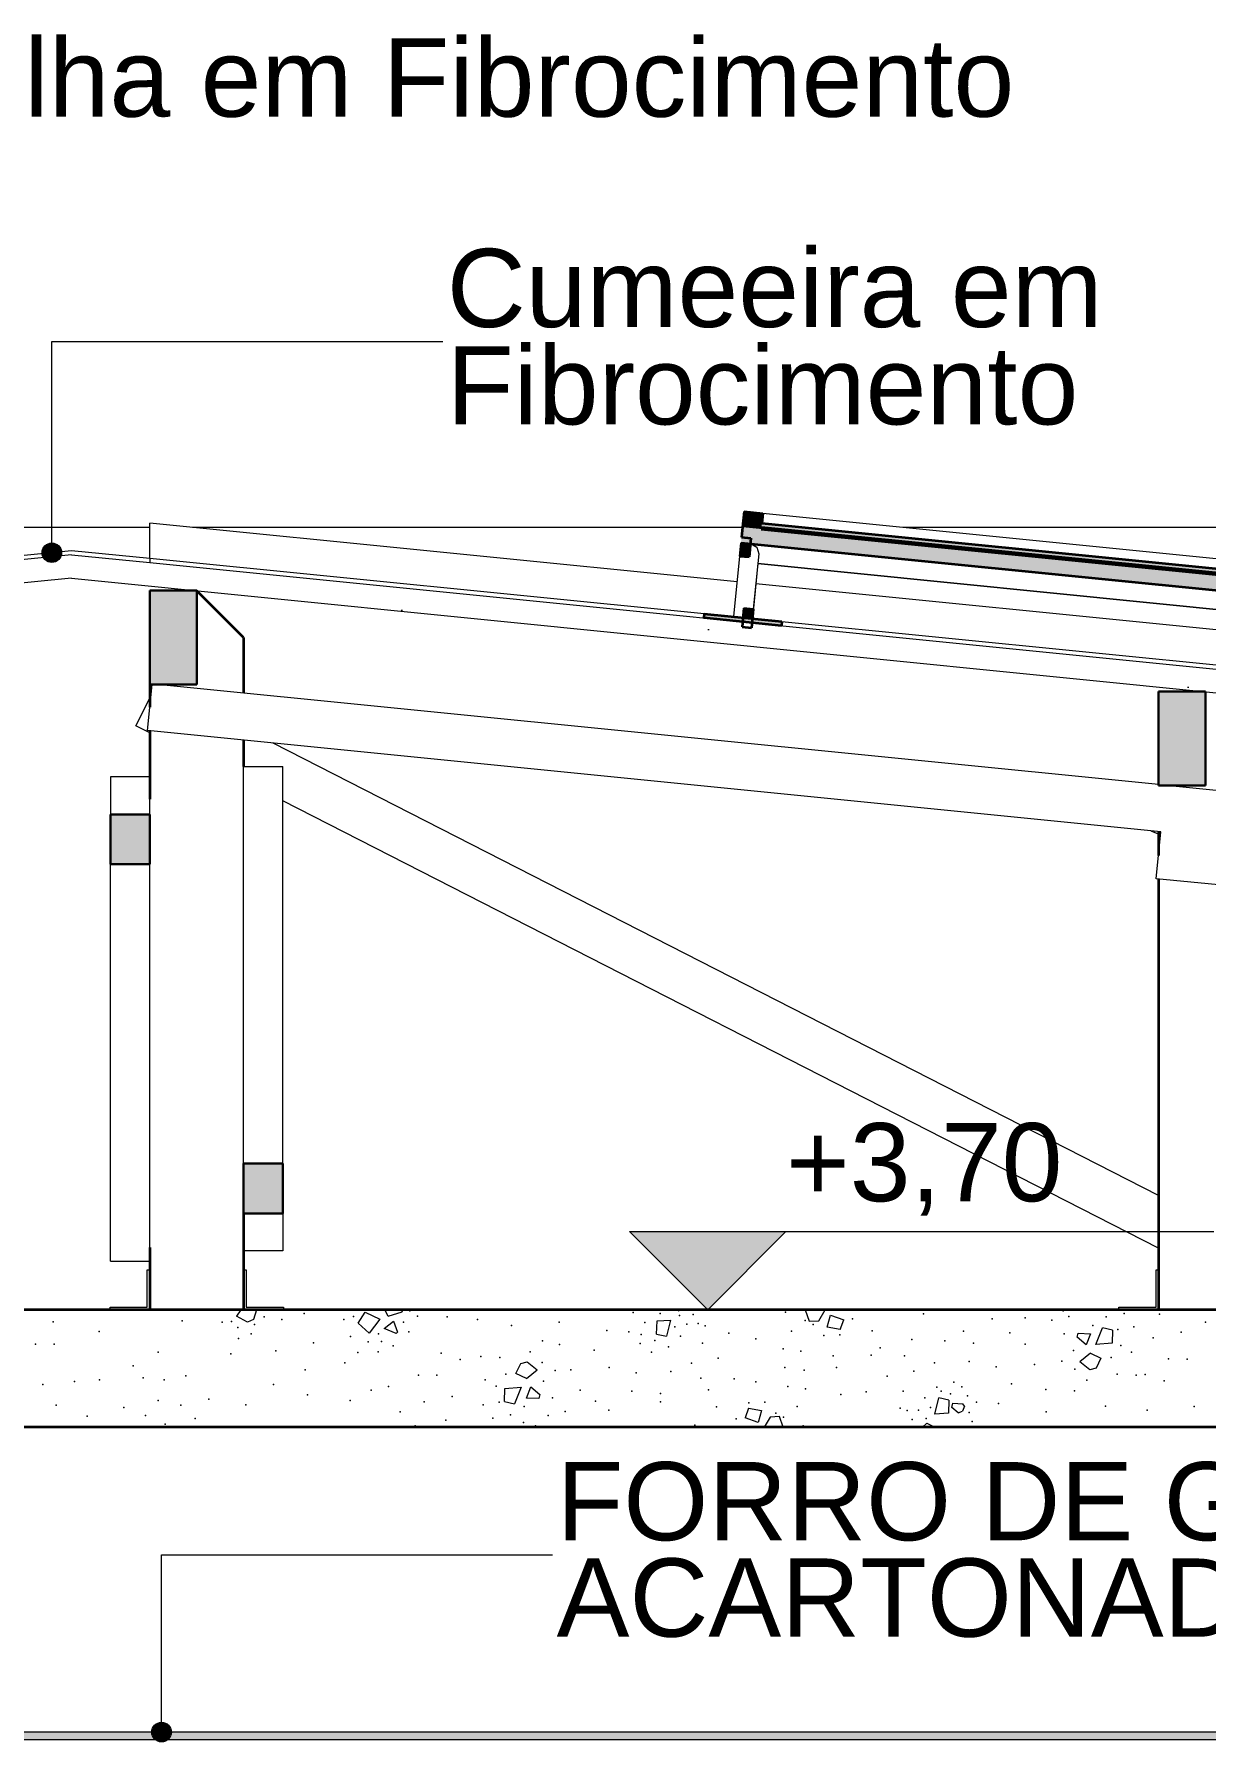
# Model space of a CAD drawing. Header units: metres. Extents: x -77 to 97, y 0 to 6.
# Drawn here: x 25.545 to 27.043, y 2.93 to 5.122 of the extents above; entities that cross this region are included whole.
import ezdxf

# ---------------------------------------------------------------- set-up
doc = ezdxf.new("R2010")
doc.units = ezdxf.units.M
doc.header["$MEASUREMENT"] = 0
doc.linetypes.add('broken', pattern=[2.46944, 1.41111, -1.05833])
for name, color, linetype in [('COTAS CORTE', 7, 'Continuous'), ('FORRO.EXEC', 7, 'Continuous'), ('LAJES.EST', 7, 'Continuous'), ('NOTAS-LAYOUT.EXEC', 7, 'Continuous'), ('S-BEAM-____-OTLN.IFC Model', 7, 'Continuous')]:
    doc.layers.add(name, color=color, linetype=linetype)
for name, color, linetype, lineweight, true_color in [('COTAS CORTE_Caneta_No__25', 7, 'Continuous', 13, 0x982312), ('ESTRUTURA-COB.EST_Caneta_No__16', 7, 'Continuous', 0, 0xc9c9c9), ('ESTRUTURA-COB.EST_Caneta_No__254', 7, 'Continuous', 0, 0xd1c9ad), ('ESTRUTURA-COB.EST_Caneta_No__97', 7, 'Continuous', 5, 0x6b6b6b), ('PAREDE CONSTRUIR_Caneta_No__16', 7, 'Continuous', 0, 0xc9c9c9), ('S-BEAM-____-OTLN.IFC Model_Caneta_No__13', 7, 'Continuous', 0, 0xaaaaaa)]:
    doc.layers.add(name, color=color, linetype=linetype, lineweight=lineweight, true_color=true_color)
for name, color, linetype, lineweight in [('ESTRUTURA-COB.EST_Caneta_No__241', 7, 'Continuous', 13), ('ESTRUTURA-COB.EST_Caneta_No__98', 7, 'Continuous', 0), ('FORRO.EXEC_Caneta_No__241', 7, 'Continuous', 13), ('LAJES.EST_Caneta_No__1', 7, 'Continuous', 35), ('LAJES.EST_Caneta_No__241', 7, 'Continuous', 13), ('LAJES.EST_Caneta_No__96', 252, 'Continuous', 0), ('NOTAS-LAYOUT.EXEC_Caneta_No__241', 7, 'Continuous', 13), ('NOTAS-LAYOUT.EXEC_Caneta_No__5', 7, 'Continuous', 15), ('S-BEAM-____-OTLN.IFC Model_Caneta_No__1', 7, 'Continuous', 35), ('S-BEAM-____-OTLN.IFC Model_Caneta_No__2', 7, 'Continuous', 30)]:
    doc.layers.add(name, color=color, linetype=linetype, lineweight=lineweight)
doc.styles.add('ESTILO_GERADO_1', font='arial.ttf')
doc.dimstyles.new('ESTILO_GERADO__10', dxfattribs={"dimtxt": 0.1, "dimasz": 0.0475, "dimexe": 0.18, "dimexo": 0.624631, "dimgap": 0, "dimtad": 1, "dimzin": 0, "dimdsep": 46, "dimtxsty": 'ESTILO_GERADO_1', "dimblk": 'ARROWHEAD_11', "dimblk1": 'ARROWHEAD_11', "dimblk2": 'ARROWHEAD_11', "dimcen": 0.09, "dimclrd": 256, "dimclre": 256, "dimclrt": 256, "dimadec": 0, "dimazin": 0, "dimtfac": 1, "dimtdec": 4, "dimtmove": 0, "dimatfit": 3, "dimfxl": 0, "dimtolj": 1, "dimtzin": 0, "dimarcsym": 0})
pattern_1 = [(50, (77.5431, -0.208), (-0.546554, 0.0478173), [0.05715, -0.62865]), (355, (77.5431, -0.208), (-0.10573, 0.5731705), [0.04572, -0.502922]), (100.4514, (77.58866, -0.212), (0.4408237, 0.5253533), [0.04857, -0.534271]), (46.1842, (77.5431, -0.0556), (-0.813237, 0.126127), [0.085725, -0.942975]), (96.6356, (77.6109, -0.0661), (0.712212, 0.742278), [0.072855, -0.801407]), (351.1842, (77.5431, -0.0556), (0.712212, 0.742278), [0.06858, -0.754379]), (21, (77.6193, -0.0937), (-0.454843, 0.3067956), [0.05715, -0.62865]), (326, (77.6193, -0.0937), (0.185406, 0.552564), [0.04572, -0.50292]), (71.4514, (77.6572, -0.11926), (0.6402493, 0.2457683), [0.04857, -0.53427]), (37.5, (77.54311, -0.208), (0.0092658, 0.2536651), [0, -0.496824, 0, -0.51054, 0, -0.504825]), (7.5, (77.5431, -0.208), (0.200459, 0.3005417), [0, -0.291084, 0, -0.485394, 0, -0.192405]), (327.5, (77.37319, -0.208), (-0.4067718, 0.0171862), [0, -0.1905, 0, -0.59436, 0, -0.78867]), (317.5, (77.297, -0.208), (0.4443875, 0.0762795), [0, -0.24765, 0, -0.394716, 0, -0.56007])]

# ---------------------------------------------------------------- blocks, each defined once
blk = doc.blocks.new('*X90', base_point=(77.5431, -0.208))
at = {"layer": 'LAJES.EST_Caneta_No__241', "color": 7, "linetype": 'Continuous', "lineweight": 13}
for p, q in [((25.8091, 3.492), (25.8037, 3.4839)), ((25.8293, 3.492), (25.8255, 3.4794)), ((25.9591, 3.4748), (25.968, 3.4889)), ((25.968, 3.4889), (25.987, 3.4801)), ((25.9974, 3.4837), (25.9932, 3.492)), ((25.9974, 3.4837), (26.0156, 3.4893)), ((26.0145, 3.492), (26.0156, 3.4893)), ((26.3687, 3.4905), (26.3655, 3.492)), ((26.3687, 3.4905), (26.3705, 3.492)), ((26.5306, 3.492), (26.5359, 3.4772)), ((26.5479, 3.4779), (26.556, 3.492)), ((25.8178, 3.4761), (25.8037, 3.4839)), ((25.8255, 3.4794), (25.8178, 3.4761)), ((25.9591, 3.4748), (25.9732, 3.462)), ((25.987, 3.4801), (25.9732, 3.462)), ((25.9924, 3.4681), (26.0043, 3.4775)), ((26.0077, 3.4615), (25.9924, 3.4681)), ((26.0043, 3.4775), (26.0096, 3.4634)), ((26.3405, 3.4609), (26.3412, 3.4776)), ((26.3412, 3.4776), (26.3586, 3.4787)), ((26.3586, 3.4787), (26.3535, 3.4581)), ((26.5359, 3.4772), (26.5479, 3.4779)), ((26.5589, 3.4695), (26.563, 3.4848)), ((26.5753, 3.4666), (26.5589, 3.4695)), ((26.563, 3.4848), (26.5799, 3.4791)), ((26.5753, 3.4666), (26.5799, 3.4791)), ((26.902, 3.4474), (26.9106, 3.4687)), ((26.9236, 3.4659), (26.9106, 3.4687)), ((26.9236, 3.4659), (26.9229, 3.4493)), ((26.0096, 3.4634), (26.0077, 3.4615)), ((26.3405, 3.4609), (26.3535, 3.4581)), ((26.8782, 3.4567), (26.8796, 3.462)), ((26.8898, 3.4472), (26.8782, 3.4567)), ((26.8796, 3.462), (26.8955, 3.4612)), ((26.8955, 3.4612), (26.8898, 3.4472)), ((26.9229, 3.4493), (26.902, 3.4474)), ((26.1609, 3.4104), (26.167, 3.4232)), ((26.167, 3.4232), (26.1752, 3.4252)), ((26.1752, 3.4252), (26.1879, 3.4152)), ((26.8954, 3.4363), (26.8818, 3.4252)), ((26.8944, 3.4152), (26.8818, 3.4252)), ((26.8954, 3.4363), (26.9087, 3.43)), ((26.9087, 3.43), (26.9026, 3.4172)), ((26.1743, 3.404), (26.1609, 3.4104)), ((26.1743, 3.404), (26.1879, 3.4152)), ((26.9026, 3.4172), (26.8944, 3.4152)), ((26.1461, 3.3745), (26.1467, 3.3911)), ((26.1467, 3.3911), (26.1676, 3.393)), ((26.1676, 3.393), (26.1591, 3.3716)), ((26.1742, 3.3791), (26.1798, 3.3932)), ((26.1901, 3.3784), (26.1742, 3.3791)), ((26.1798, 3.3932), (26.1914, 3.3836)), ((26.1914, 3.3836), (26.1901, 3.3784)), ((26.6963, 3.3586), (26.7014, 3.3792)), ((26.7144, 3.3763), (26.7014, 3.3792)), ((26.1461, 3.3745), (26.1591, 3.3716)), ((26.4583, 3.3661), (26.4538, 3.3536)), ((26.4583, 3.3661), (26.4747, 3.3632)), ((26.4747, 3.3632), (26.4706, 3.3479)), ((26.4978, 3.3555), (26.4858, 3.3548)), ((26.5026, 3.342), (26.4978, 3.3555)), ((26.7137, 3.3597), (26.6963, 3.3586)), ((26.7144, 3.3763), (26.7137, 3.3597)), ((26.7181, 3.367), (26.7195, 3.3723)), ((26.7262, 3.3603), (26.7181, 3.367)), ((26.7195, 3.3723), (26.7321, 3.3717)), ((26.7262, 3.3603), (26.7317, 3.3624)), ((26.7342, 3.3685), (26.7317, 3.3624)), ((26.7342, 3.3685), (26.7321, 3.3717)), ((26.4706, 3.3479), (26.4538, 3.3536)), ((26.4858, 3.3548), (26.4784, 3.342)), ((26.6862, 3.3468), (26.6804, 3.342)), ((26.6862, 3.3468), (26.6962, 3.342))]:
    blk.add_line(p, q, dxfattribs=at)
for p in [(25.8903, 3.4872), (26.0253, 3.4907), (26.3109, 3.4884), (26.3453, 3.4871), (26.5056, 3.489), (26.8604, 3.4906), (26.9383, 3.487), (25.5693, 3.4763), (25.7341, 3.4776), (25.7853, 3.476), (25.7971, 3.4767), (25.8052, 3.4691), (25.8268, 3.4731), (25.8388, 3.4828), (25.8614, 3.4793), (25.9409, 3.4793), (25.953, 3.4835), (26.0171, 3.476), (26.0349, 3.4838), (26.0728, 3.4827), (26.1118, 3.4794), (26.1552, 3.4718), (26.2161, 3.4759), (26.277, 3.4652), (26.3257, 3.4757), (26.3639, 3.4702), (26.3698, 3.4845), (26.3794, 3.4735), (26.3874, 3.4858), (26.3939, 3.4742), (26.4027, 3.4712), (26.5307, 3.4781), (26.5407, 3.473), (26.5911, 3.4804), (26.682, 3.4867), (26.7696, 3.4802), (26.8118, 3.4815), (26.8459, 3.4787), (26.8677, 3.4834), (26.8984, 3.472), (26.9156, 3.483), (26.9304, 3.4666), (26.9508, 3.4699), (26.9836, 3.4864), (27.0422, 3.4759), (25.5467, 3.4479), (25.5706, 3.4481), (25.628, 3.4643), (25.8061, 3.4551), (25.8224, 3.4613), (25.9021, 3.4498), (25.9495, 3.4576), (25.9721, 3.451), (25.9853, 3.4611), (25.989, 3.4513), (26.0041, 3.4456), (26.0238, 3.4636), (26.1948, 3.4522), (26.2165, 3.4473), (26.3053, 3.4635), (26.3198, 3.4487), (26.3211, 3.4601), (26.3384, 3.4526), (26.3559, 3.4444), (26.3714, 3.458), (26.3992, 3.4493), (26.4331, 3.4622), (26.4674, 3.4549), (26.5132, 3.4646), (26.5545, 3.4589), (26.5751, 3.4597), (26.6162, 3.4648), (26.6266, 3.4432), (26.6668, 3.4538), (26.7092, 3.4523), (26.7329, 3.4647), (26.7458, 3.4493), (26.7924, 3.4624), (26.8118, 3.4479), (26.8618, 3.461), (26.934, 3.4463), (26.9754, 3.456), (27.0115, 3.4631), (25.7033, 3.4378), (25.7964, 3.4356), (25.8541, 3.4394), (25.9423, 3.4242), (25.9588, 3.4371), (25.9847, 3.4381), (26.0652, 3.4363), (26.0897, 3.4282), (26.1159, 3.4323), (26.1401, 3.4308), (26.1791, 3.4383), (26.1942, 3.4244), (26.2607, 3.4402), (26.3342, 3.4379), (26.3852, 3.4236), (26.4195, 3.4301), (26.5026, 3.4421), (26.5252, 3.4388), (26.5663, 3.4329), (26.6151, 3.4337), (26.6575, 3.433), (26.6959, 3.4241), (26.7403, 3.4258), (26.824, 3.4219), (26.8586, 3.4262), (26.8736, 3.4399), (26.9218, 3.4307), (26.9479, 3.4379), (26.9952, 3.429), (27.0188, 3.4289), (25.5966, 3.4003), (25.6286, 3.4024), (25.6715, 3.4201), (25.6844, 3.4051), (25.7113, 3.4023), (25.739, 3.4076), (25.8912, 3.415), (26.0361, 3.4083), (26.0597, 3.4082), (26.1217, 3.4025), (26.1478, 3.4097), (26.196, 3.4005), (26.211, 3.4142), (26.2309, 3.4153), (26.28, 3.4181), (26.3146, 3.4114), (26.359, 3.4132), (26.3974, 3.4043), (26.4398, 3.4035), (26.4674, 3.3999), (26.5044, 3.4181), (26.5292, 3.4146), (26.5705, 3.4182), (26.6354, 3.4072), (26.6697, 3.4136), (26.7207, 3.3993), (26.7749, 3.4191), (26.8754, 3.416), (26.8906, 3.4021), (26.9296, 3.4096), (26.9538, 3.4081), (26.9652, 3.4091), (26.9897, 3.4009), (25.5562, 3.3965), (25.7682, 3.3775), (25.8507, 3.3962), (25.8945, 3.3832), (25.9757, 3.3893), (25.998, 3.394), (26.0795, 3.3812), (26.1357, 3.3941), (26.2078, 3.3794), (26.2431, 3.3893), (26.3091, 3.388), (26.3457, 3.3849), (26.4071, 3.3895), (26.5084, 3.394), (26.531, 3.3907), (26.5762, 3.3835), (26.6088, 3.3869), (26.6557, 3.3879), (26.6835, 3.3792), (26.699, 3.3928), (26.7045, 3.3877), (26.7165, 3.3846), (26.7309, 3.3933), (26.7382, 3.3819), (26.7942, 3.3971), (26.8384, 3.39), (26.8748, 3.3882), (25.5729, 3.37), (25.6129, 3.3559), (25.6595, 3.3668), (25.6874, 3.3568), (25.7034, 3.3761), (25.7326, 3.37), (25.8155, 3.3704), (25.9491, 3.376), (26.0127, 3.3614), (26.0434, 3.3742), (26.1188, 3.3705), (26.1392, 3.3738), (26.154, 3.3574), (26.1712, 3.3684), (26.2019, 3.3569), (26.2238, 3.3617), (26.2624, 3.3749), (26.2794, 3.3635), (26.3455, 3.3744), (26.4174, 3.3679), (26.4585, 3.3731), (26.4792, 3.3738), (26.493, 3.3597), (26.5204, 3.3681), (26.6522, 3.3661), (26.661, 3.3631), (26.6755, 3.3637), (26.691, 3.367), (26.7403, 3.3604), (26.7496, 3.3738), (26.7779, 3.372), (26.8388, 3.3614), (26.9144, 3.3685), (26.968, 3.3637), (27.0278, 3.3682), (25.5546, 3.3422), (25.7124, 3.3456), (25.7506, 3.3528), (26.032, 3.3437), (26.0713, 3.3508), (26.1313, 3.3534), (26.1707, 3.348), (26.1858, 3.3436), (26.3895, 3.3442), (26.4426, 3.3524), (26.503, 3.3547), (26.528, 3.3437), (26.6675, 3.3515), (26.6851, 3.3528), (26.7206, 3.3424), (26.744, 3.3489)]:
    blk.add_point(p, dxfattribs=at)
blk = doc.blocks.new('*D94', base_point=(77.5431, -0.208))
at = {"layer": 'COTAS CORTE_Caneta_No__25', "linetype": 'Continuous', "lineweight": 13, "true_color": 0x982312}
for points in [[(16.8334, 3.342), (16.8343, 3.3372), (16.837, 3.3332), (16.8411, 3.3305), (16.8459, 3.3295), (16.8507, 3.3305), (16.8547, 3.3332), (16.8574, 3.3372), (16.8584, 3.342), (16.8574, 3.3468), (16.8547, 3.3508), (16.8507, 3.3536), (16.8459, 3.3545), (16.8411, 3.3536), (16.837, 3.3508), (16.8343, 3.3468)], [(16.8334, 2.952), (16.8343, 2.9472), (16.837, 2.9432), (16.8411, 2.9405), (16.8459, 2.9395), (16.8507, 2.9405), (16.8547, 2.9432), (16.8574, 2.9472), (16.8584, 2.952), (16.8574, 2.9568), (16.8547, 2.9608), (16.8507, 2.9636), (16.8459, 2.9645), (16.8411, 2.9636), (16.837, 2.9608), (16.8343, 2.9568)], [(16.8334, 2.942), (16.8343, 2.9372), (16.837, 2.9332), (16.8411, 2.9305), (16.8459, 2.9295), (16.8507, 2.9305), (16.8547, 2.9332), (16.8574, 2.9372), (16.8584, 2.942), (16.8574, 2.9468), (16.8547, 2.9508), (16.8507, 2.9536), (16.8459, 2.9545), (16.8411, 2.9536), (16.837, 2.9508), (16.8343, 2.9468)]]:
    blk.add_hatch(color=24, dxfattribs=at).paths.add_polyline_path(points)
at = {"layer": 'COTAS CORTE_Caneta_No__25', "color": 24, "linetype": 'Continuous', "lineweight": 13, "true_color": 0x982312}
for p, q in [((16.8334, 3.342), (16.799, 3.342)), ((17.4705, 3.342), (16.8584, 3.342)), ((16.8459, 2.9645), (16.8459, 3.3295)), ((16.8334, 2.952), (16.799, 2.952)), ((17.4705, 2.952), (16.8584, 2.952))]:
    blk.add_line(p, q, dxfattribs=at)
for centre in [(16.8459, 3.342), (16.8459, 2.952)]:
    blk.add_circle(centre, 0.0125, dxfattribs=at)
at = {"layer": 'COTAS CORTE_Caneta_No__25', "color": 24, "lineweight": 13, "true_color": 0x982312, "char_height": 0.1, "attachment_point": 7, "rotation": 90, "style": 'ESTILO_GERADO_1'}
for s, insert in [('\\A1;{\\pql;\\fArial|b0|i0|c0|p0;\\W1.000000;0,15}', (16.7109, 3.2835)), ('\\A1;{\\pql;\\fArial|b0|i0|c0|p0;\\W1.000000;0,39}', (16.8259, 3.0135))]:
    blk.add_mtext(s, dxfattribs=dict(at, insert=insert))
blk = doc.blocks.new('ARROWHEAD_11')
at = {"color": 0, "linetype": 'Continuous', "lineweight": 0}
blk.add_line((0, 0), (-1, 0), dxfattribs=at)
at = {"color": 0, "linetype": 'Continuous', "lineweight": 0, "const_width": 0.25, "flags": 128}
blk.add_lwpolyline([(-0.125, 0, 1), (0.125, 0, 1)], format="xyb", close=True, dxfattribs=at)
blk = doc.blocks.new('*D95', base_point=(77.5431, -0.208))
at = {"layer": 'COTAS CORTE_Caneta_No__25', "linetype": 'Continuous', "lineweight": 13, "true_color": 0x982312}
for points in [[(16.8334, 3.492), (16.8343, 3.4872), (16.837, 3.4832), (16.8411, 3.4805), (16.8459, 3.4795), (16.8507, 3.4805), (16.8547, 3.4832), (16.8574, 3.4872), (16.8584, 3.492), (16.8574, 3.4968), (16.8547, 3.5008), (16.8507, 3.5036), (16.8459, 3.5045), (16.8411, 3.5036), (16.837, 3.5008), (16.8343, 3.4968)], [(16.8334, 3.342), (16.8343, 3.3372), (16.837, 3.3332), (16.8411, 3.3305), (16.8459, 3.3295), (16.8507, 3.3305), (16.8547, 3.3332), (16.8574, 3.3372), (16.8584, 3.342), (16.8574, 3.3468), (16.8547, 3.3508), (16.8507, 3.3536), (16.8459, 3.3545), (16.8411, 3.3536), (16.837, 3.3508), (16.8343, 3.3468)]]:
    blk.add_hatch(color=24, dxfattribs=at).paths.add_polyline_path(points)
at = {"layer": 'COTAS CORTE_Caneta_No__25', "color": 24, "linetype": 'Continuous', "lineweight": 13, "true_color": 0x982312}
for p, q in [((16.8334, 3.492), (16.799, 3.492)), ((17.4705, 3.492), (16.8584, 3.492)), ((16.8459, 3.3545), (16.8459, 3.4795)), ((16.8334, 3.342), (16.799, 3.342)), ((17.4705, 3.342), (16.8584, 3.342))]:
    blk.add_line(p, q, dxfattribs=at)
for centre in [(16.8459, 3.492), (16.8459, 3.342)]:
    blk.add_circle(centre, 0.0125, dxfattribs=at)
blk = doc.blocks.new('*D96', base_point=(77.5431, -0.208))
at = {"layer": 'COTAS CORTE_Caneta_No__25', "linetype": 'Continuous', "lineweight": 13, "true_color": 0x982312}
for points in [[(16.8334, 3.672), (16.8343, 3.6672), (16.837, 3.6632), (16.8411, 3.6605), (16.8459, 3.6595), (16.8507, 3.6605), (16.8547, 3.6632), (16.8574, 3.6672), (16.8584, 3.672), (16.8574, 3.6768), (16.8547, 3.6808), (16.8507, 3.6836), (16.8459, 3.6845), (16.8411, 3.6836), (16.837, 3.6808), (16.8343, 3.6768)], [(16.8334, 3.492), (16.8343, 3.4872), (16.837, 3.4832), (16.8411, 3.4805), (16.8459, 3.4795), (16.8507, 3.4805), (16.8547, 3.4832), (16.8574, 3.4872), (16.8584, 3.492), (16.8574, 3.4968), (16.8547, 3.5008), (16.8507, 3.5036), (16.8459, 3.5045), (16.8411, 3.5036), (16.837, 3.5008), (16.8343, 3.4968)]]:
    blk.add_hatch(color=24, dxfattribs=at).paths.add_polyline_path(points)
at = {"layer": 'COTAS CORTE_Caneta_No__25', "color": 24, "linetype": 'Continuous', "lineweight": 13, "true_color": 0x982312}
for p, q in [((16.8334, 3.672), (16.2213, 3.672)), ((16.8928, 3.672), (16.8584, 3.672)), ((16.8459, 3.5045), (16.8459, 3.6595)), ((16.8334, 3.492), (16.799, 3.492)), ((17.4705, 3.492), (16.8584, 3.492))]:
    blk.add_line(p, q, dxfattribs=at)
for centre in [(16.8459, 3.672), (16.8459, 3.492)]:
    blk.add_circle(centre, 0.0125, dxfattribs=at)
blk = doc.blocks.new('*D103', base_point=(77.5431, -0.208))
at = {"layer": 'COTAS CORTE_Caneta_No__25', "linetype": 'Continuous', "lineweight": 13, "true_color": 0x982312}
for points in [[(28.7207, 4.492), (28.7217, 4.4872), (28.7244, 4.4832), (28.7284, 4.4805), (28.7332, 4.4795), (28.738, 4.4805), (28.742, 4.4832), (28.7448, 4.4872), (28.7457, 4.492), (28.7448, 4.4968), (28.742, 4.5008), (28.738, 4.5036), (28.7332, 4.5045), (28.7284, 4.5036), (28.7244, 4.5008), (28.7217, 4.4968)], [(28.7207, 3.492), (28.7217, 3.4872), (28.7244, 3.4832), (28.7284, 3.4805), (28.7332, 3.4795), (28.738, 3.4805), (28.742, 3.4832), (28.7448, 3.4872), (28.7457, 3.492), (28.7448, 3.4968), (28.742, 3.5008), (28.738, 3.5036), (28.7332, 3.5045), (28.7284, 3.5036), (28.7244, 3.5008), (28.7217, 3.4968)]]:
    blk.add_hatch(color=24, dxfattribs=at).paths.add_polyline_path(points)
at = {"layer": 'COTAS CORTE_Caneta_No__25', "color": 24, "linetype": 'Continuous', "lineweight": 13, "true_color": 0x982312}
for p, q in [((28.7332, 4.5045), (28.7332, 4.517)), ((28.7207, 4.492), (28.1086, 4.492)), ((28.7332, 3.5045), (28.7332, 4.4795)), ((28.7801, 4.492), (28.7457, 4.492)), ((28.7207, 3.492), (28.6863, 3.492)), ((29.3578, 3.492), (28.7457, 3.492))]:
    blk.add_line(p, q, dxfattribs=at)
for centre in [(28.7332, 4.492), (28.7332, 3.492)]:
    blk.add_circle(centre, 0.0125, dxfattribs=at)
at = {"layer": 'COTAS CORTE_Caneta_No__25', "color": 24, "lineweight": 13, "true_color": 0x982312, "char_height": 0.1, "attachment_point": 7, "rotation": 90, "style": 'ESTILO_GERADO_1'}
for s, insert in [('\\A1;{\\pql;\\fArial|b0|i0|c0|p0;\\W1.000000;1,00}', (28.7132, 3.992)), ('\\A1;{\\pql;\\fArial|b0|i0|c0|p0;\\W1.000000;0,15}', (28.7132, 3.5045))]:
    blk.add_mtext(s, dxfattribs=dict(at, insert=insert))
blk = doc.blocks.new('Rótulo_22_3', base_point=(24.8645, 4.3543))
at = {"layer": 'NOTAS-LAYOUT.EXEC', "linetype": 'Continuous', "lineweight": 0, "true_color": 0x000000}
blk.add_hatch(color=18, dxfattribs=at).paths.add_polyline_path([(24.852, 4.3543), (24.853, 4.3495), (24.8557, 4.3454), (24.8598, 4.3427), (24.8645, 4.3418), (24.8693, 4.3427), (24.8734, 4.3454), (24.8761, 4.3495), (24.877, 4.3543), (24.8761, 4.359), (24.8734, 4.3631), (24.8693, 4.3658), (24.8645, 4.3668), (24.8598, 4.3658), (24.8557, 4.3631), (24.853, 4.359)])
at = {"layer": 'NOTAS-LAYOUT.EXEC_Caneta_No__241', "color": 7, "linetype": 'broken', "lineweight": 13}
for p, q in [((24.8645, 4.3668), (24.8645, 5.0614)), ((24.8645, 5.0614), (25.3645, 5.0614))]:
    blk.add_line(p, q, dxfattribs=at)
at = {"layer": 'NOTAS-LAYOUT.EXEC_Caneta_No__5', "color": 7, "linetype": 'Continuous', "lineweight": 15}
blk.add_circle((24.8645, 4.3543), 0.0125, dxfattribs=at)
at = {"layer": 'NOTAS-LAYOUT.EXEC_Caneta_No__241', "color": 7, "lineweight": 13, "insert": (25.3695, 5.1171), "char_height": 0.1, "attachment_point": 1, "style": 'ESTILO_GERADO_1'}
blk.add_mtext('\\A1;{\\pql;\\pt0,241;\\fArial|b0|i0|c0|p0;\\W1.000000;Telha em Fibrocimento\\fArial|b0|i0|c0|p0;\\W1.000000;\\A1{\\H.66x;\\S^  ;}\\fArial|b0|i0|c0|p0;\\W1.000000;\\fArial|b0|i0|c0|p0;\\W1.000000;\\A1{\\H.66x;\\S^  ;}\\fArial|b0|i0|c0|p0;\\W1.000000;\\fArial|b0|i0|c0|p0;\\W1.000000;\\fArial|b0|i0|c0|p0;\\W1.000000;\\fArial|b0|i0|c0|p0;\\W1.000000;\\fArial|b0|i0|c0|p0;\\W1.000000;\\fArial|b0|i0|c0|p0;\\W1.000000;\\fArial|b0|i0|c0|p0;\\W1.000000;\\A1{\\H.66x;\\S^  ;}\\fArial|b0|i0|c0|p0;\\W1.000000;\\fArial|b0|i0|c0|p0;\\W1.000000;\\A1{\\H.66x;\\S^  ;}\\fArial|b0|i0|c0|p0;\\W1.000000;\\fArial|b0|i0|c0|p0;\\W1.000000;\\fArial|b0|i0|c0|p0;\\W1.000000;\\fArial|b0|i0|c0|p0;\\W1.000000;\\fArial|b0|i0|c0|p0;\\W1.000000;\\fArial|b0|i0|c0|p0;\\W1.000000;\\fArial|b0|i0|c0|p0;\\W1.000000;\\A1{\\H.66x;\\S^  ;}\\fArial|b0|i0|c0|p0;\\W1.000000;\\fArial|b0|i0|c0|p0;\\W1.000000;\\A1{\\H.66x;\\S^  ;}\\fArial|b0|i0|c0|p0;\\W1.000000;\\fArial|b0|i0|c0|p0;\\W1.000000;\\fArial|b0|i0|c0|p0;\\W1.000000;\\fArial|b0|i0|c0|p0;\\W1.000000;\\fArial|b0|i0|c0|p0;\\W1.000000;\\fArial|b0|i0|c0|p0;\\W1.000000;\\fArial|b0|i0|c0|p0;\\W1.000000;\\A1{\\H.66x;\\S^  ;}\\fArial|b0|i0|c0|p0;\\W1.000000;\\fArial|b0|i0|c0|p0;\\W1.000000;\\A1{\\H.66x;\\S^  ;}\\fArial|b0|i0|c0|p0;\\W1.000000;\\fArial|b0|i0|c0|p0;\\W1.000000;\\fArial|b0|i0|c0|p0;\\W1.000000;\\fArial|b0|i0|c0|p0;\\W1.000000;\\fArial|b0|i0|c0|p0;\\W1.000000;\\fArial|b0|i0|c0|p0;\\W1.000000;\\fArial|b0|i0|c0|p0;\\W1.000000;\\A1{\\H.66x;\\S^  ;}\\fArial|b0|i0|c0|p0;\\W1.000000;\\fArial|b0|i0|c0|p0;\\W1.000000;\\A1{\\H.66x;\\S^  ;}\\fArial|b0|i0|c0|p0;\\W1.000000;\\fArial|b0|i0|c0|p0;\\W1.000000;\\fArial|b0|i0|c0|p0;\\W1.000000;\\fArial|b0|i0|c0|p0;\\W1.000000;\\fArial|b0|i0|c0|p0;\\W1.000000;\\fArial|b0|i0|c0|p0;\\W1.000000;\\fArial|b0|i0|c0|p0;\\W1.000000;\\A1{\\H.66x;\\S^  ;}\\fArial|b0|i0|c0|p0;\\W1.000000;}', dxfattribs=at)
blk = doc.blocks.new('Rótulo_23_3', base_point=(25.5675, 4.4597))
at = {"layer": 'NOTAS-LAYOUT.EXEC', "linetype": 'Continuous', "lineweight": 0, "true_color": 0x000000}
blk.add_hatch(color=18, dxfattribs=at).paths.add_polyline_path([(25.555, 4.4597), (25.556, 4.4549), (25.5587, 4.4509), (25.5627, 4.4482), (25.5675, 4.4472), (25.5723, 4.4482), (25.5764, 4.4509), (25.5791, 4.4549), (25.58, 4.4597), (25.5791, 4.4645), (25.5764, 4.4686), (25.5723, 4.4713), (25.5675, 4.4722), (25.5627, 4.4713), (25.5587, 4.4686), (25.556, 4.4645)])
at = {"layer": 'NOTAS-LAYOUT.EXEC_Caneta_No__241', "color": 7, "linetype": 'broken', "lineweight": 13}
for p, q in [((25.5675, 4.4722), (25.5675, 4.7296)), ((25.5675, 4.7296), (26.0675, 4.7296))]:
    blk.add_line(p, q, dxfattribs=at)
at = {"layer": 'NOTAS-LAYOUT.EXEC_Caneta_No__5', "color": 7, "linetype": 'Continuous', "lineweight": 15}
blk.add_circle((25.5675, 4.4597), 0.0125, dxfattribs=at)
at = {"layer": 'NOTAS-LAYOUT.EXEC_Caneta_No__241', "color": 7, "lineweight": 13, "insert": (26.0725, 4.8482), "char_height": 0.1, "width": 1.5, "attachment_point": 1, "line_spacing_factor": 0.746701, "style": 'ESTILO_GERADO_1'}
blk.add_mtext('\\A1;{\\pql;\\pt0,241;\\fArial|b0|i0|c0|p0;\\W1.000000;Cumeeira em Fibrocimento\\fArial|b0|i0|c0|p0;\\W1.000000;\\A1{\\H.66x;\\S^  ;}\\fArial|b0|i0|c0|p0;\\W1.000000;\\fArial|b0|i0|c0|p0;\\W1.000000;\\A1{\\H.66x;\\S^  ;}\\fArial|b0|i0|c0|p0;\\W1.000000;\\fArial|b0|i0|c0|p0;\\W1.000000;\\fArial|b0|i0|c0|p0;\\W1.000000;\\fArial|b0|i0|c0|p0;\\W1.000000;\\fArial|b0|i0|c0|p0;\\W1.000000;\\fArial|b0|i0|c0|p0;\\W1.000000;\\fArial|b0|i0|c0|p0;\\W1.000000;\\A1{\\H.66x;\\S^  ;}\\fArial|b0|i0|c0|p0;\\W1.000000;\\fArial|b0|i0|c0|p0;\\W1.000000;\\A1{\\H.66x;\\S^  ;}\\fArial|b0|i0|c0|p0;\\W1.000000;\\fArial|b0|i0|c0|p0;\\W1.000000;\\fArial|b0|i0|c0|p0;\\W1.000000;\\fArial|b0|i0|c0|p0;\\W1.000000;\\fArial|b0|i0|c0|p0;\\W1.000000;\\fArial|b0|i0|c0|p0;\\W1.000000;\\fArial|b0|i0|c0|p0;\\W1.000000;\\A1{\\H.66x;\\S^  ;}\\fArial|b0|i0|c0|p0;\\W1.000000;\\fArial|b0|i0|c0|p0;\\W1.000000;\\A1{\\H.66x;\\S^  ;}\\fArial|b0|i0|c0|p0;\\W1.000000;\\fArial|b0|i0|c0|p0;\\W1.000000;\\fArial|b0|i0|c0|p0;\\W1.000000;\\fArial|b0|i0|c0|p0;\\W1.000000;\\fArial|b0|i0|c0|p0;\\W1.000000;\\fArial|b0|i0|c0|p0;\\W1.000000;\\fArial|b0|i0|c0|p0;\\W1.000000;\\A1{\\H.66x;\\S^  ;}\\fArial|b0|i0|c0|p0;\\W1.000000;\\fArial|b0|i0|c0|p0;\\W1.000000;\\A1{\\H.66x;\\S^  ;}\\fArial|b0|i0|c0|p0;\\W1.000000;\\fArial|b0|i0|c0|p0;\\W1.000000;\\fArial|b0|i0|c0|p0;\\W1.000000;\\fArial|b0|i0|c0|p0;\\W1.000000;\\fArial|b0|i0|c0|p0;\\W1.000000;\\fArial|b0|i0|c0|p0;\\W1.000000;\\fArial|b0|i0|c0|p0;\\W1.000000;\\A1{\\H.66x;\\S^  ;}\\fArial|b0|i0|c0|p0;\\W1.000000;\\fArial|b0|i0|c0|p0;\\W1.000000;\\A1{\\H.66x;\\S^  ;}\\fArial|b0|i0|c0|p0;\\W1.000000;\\fArial|b0|i0|c0|p0;\\W1.000000;\\fArial|b0|i0|c0|p0;\\W1.000000;\\fArial|b0|i0|c0|p0;\\W1.000000;\\fArial|b0|i0|c0|p0;\\W1.000000;\\fArial|b0|i0|c0|p0;\\W1.000000;\\fArial|b0|i0|c0|p0;\\W1.000000;\\A1{\\H.66x;\\S^  ;}\\fArial|b0|i0|c0|p0;\\W1.000000;}', dxfattribs=at)
blk = doc.blocks.new('Rótulo_26_3', base_point=(25.7078, 2.952))
at = {"layer": 'NOTAS-LAYOUT.EXEC', "linetype": 'Continuous', "lineweight": 0, "true_color": 0x000000}
blk.add_hatch(color=18, dxfattribs=at).paths.add_polyline_path([(25.6953, 2.952), (25.6963, 2.9472), (25.699, 2.9432), (25.703, 2.9405), (25.7078, 2.9395), (25.7126, 2.9405), (25.7166, 2.9432), (25.7194, 2.9472), (25.7203, 2.952), (25.7194, 2.9568), (25.7166, 2.9608), (25.7126, 2.9636), (25.7078, 2.9645), (25.703, 2.9636), (25.699, 2.9608), (25.6963, 2.9568)])
at = {"layer": 'NOTAS-LAYOUT.EXEC_Caneta_No__241', "color": 7, "linetype": 'broken', "lineweight": 13}
for p, q in [((25.7078, 2.9645), (25.7078, 3.1786)), ((25.7078, 3.1786), (26.2078, 3.1786))]:
    blk.add_line(p, q, dxfattribs=at)
at = {"layer": 'NOTAS-LAYOUT.EXEC_Caneta_No__5', "color": 7, "linetype": 'Continuous', "lineweight": 15}
blk.add_circle((25.7078, 2.952), 0.0125, dxfattribs=at)
at = {"layer": 'NOTAS-LAYOUT.EXEC_Caneta_No__241', "color": 7, "lineweight": 13, "insert": (26.2128, 3.2972), "char_height": 0.1, "width": 1.5, "attachment_point": 1, "line_spacing_factor": 0.739093, "style": 'ESTILO_GERADO_1'}
blk.add_mtext('\\A1;{\\pql;\\pt0,241;\\fArial|b0|i0|c0|p0;\\W1.000000;FORRO DE GESSO ACARTONADO\\fArial|b0|i0|c0|p0;\\W1.000000;\\A1{\\H.66x;\\S^  ;}\\fArial|b0|i0|c0|p0;\\W1.000000;\\fArial|b0|i0|c0|p0;\\W1.000000;\\A1{\\H.66x;\\S^  ;}\\fArial|b0|i0|c0|p0;\\W1.000000;\\fArial|b0|i0|c0|p0;\\W1.000000;\\fArial|b0|i0|c0|p0;\\W1.000000;\\fArial|b0|i0|c0|p0;\\W1.000000;\\fArial|b0|i0|c0|p0;\\W1.000000;\\fArial|b0|i0|c0|p0;\\W1.000000;\\fArial|b0|i0|c0|p0;\\W1.000000;\\A1{\\H.66x;\\S^  ;}\\fArial|b0|i0|c0|p0;\\W1.000000;\\fArial|b0|i0|c0|p0;\\W1.000000;\\A1{\\H.66x;\\S^  ;}\\fArial|b0|i0|c0|p0;\\W1.000000;\\fArial|b0|i0|c0|p0;\\W1.000000;\\fArial|b0|i0|c0|p0;\\W1.000000;\\fArial|b0|i0|c0|p0;\\W1.000000;\\fArial|b0|i0|c0|p0;\\W1.000000;\\fArial|b0|i0|c0|p0;\\W1.000000;\\fArial|b0|i0|c0|p0;\\W1.000000;\\A1{\\H.66x;\\S^  ;}\\fArial|b0|i0|c0|p0;\\W1.000000;\\fArial|b0|i0|c0|p0;\\W1.000000;\\A1{\\H.66x;\\S^  ;}\\fArial|b0|i0|c0|p0;\\W1.000000;\\fArial|b0|i0|c0|p0;\\W1.000000;\\fArial|b0|i0|c0|p0;\\W1.000000;\\fArial|b0|i0|c0|p0;\\W1.000000;\\fArial|b0|i0|c0|p0;\\W1.000000;\\fArial|b0|i0|c0|p0;\\W1.000000;\\fArial|b0|i0|c0|p0;\\W1.000000;\\A1{\\H.66x;\\S^  ;}\\fArial|b0|i0|c0|p0;\\W1.000000;\\fArial|b0|i0|c0|p0;\\W1.000000;\\A1{\\H.66x;\\S^  ;}\\fArial|b0|i0|c0|p0;\\W1.000000;\\fArial|b0|i0|c0|p0;\\W1.000000;\\fArial|b0|i0|c0|p0;\\W1.000000;\\fArial|b0|i0|c0|p0;\\W1.000000;\\fArial|b0|i0|c0|p0;\\W1.000000;\\fArial|b0|i0|c0|p0;\\W1.000000;\\fArial|b0|i0|c0|p0;\\W1.000000;\\A1{\\H.66x;\\S^  ;}\\fArial|b0|i0|c0|p0;\\W1.000000;\\fArial|b0|i0|c0|p0;\\W1.000000;\\A1{\\H.66x;\\S^  ;}\\fArial|b0|i0|c0|p0;\\W1.000000;\\fArial|b0|i0|c0|p0;\\W1.000000;\\fArial|b0|i0|c0|p0;\\W1.000000;\\fArial|b0|i0|c0|p0;\\W1.000000;\\fArial|b0|i0|c0|p0;\\W1.000000;\\fArial|b0|i0|c0|p0;\\W1.000000;\\fArial|b0|i0|c0|p0;\\W1.000000;\\A1{\\H.66x;\\S^  ;}\\fArial|b0|i0|c0|p0;\\W1.000000;}', dxfattribs=at)

msp = doc.modelspace()

# ---------------------------------------------------------------- hatches: boundary and pattern name
at = {"layer": 'COTAS CORTE_Caneta_No__25', "linetype": 'Continuous', "lineweight": 13, "true_color": 0x982312}
msp.add_hatch(color=24, dxfattribs=at).paths.add_polyline_path([(26.4061, 3.492), (26.5061, 3.592), (26.3061, 3.592)])
at = {"layer": 'ESTRUTURA-COB.EST_Caneta_No__254', "linetype": 'Continuous', "lineweight": 0, "true_color": 0xd1c9ad}
h = msp.add_hatch(dxfattribs=at)
h.set_pattern_fill('Haie_OD_0003', color=9, style=0, pattern_type=2)
h.set_pattern_definition([(45, (77.54311, 0.292), (-0.159099, 0.159099), [0, -0.15, 0, -0.225]), (110, (78.04311, 0.292), (0.2114308, 0.0769545), [0, -0.11, 0, -0.19])])
h.paths.add_polyline_path([(25.6927, 4.4472), (25.6927, 4.4522), (25.5927, 4.4622), (25.4927, 4.4522), (25.4927, 4.4472), (25.5927, 4.4572)])
at = {"layer": 'ESTRUTURA-COB.EST_Caneta_No__97', "linetype": 'Continuous', "lineweight": 5, "true_color": 0x6b6b6b}
h = msp.add_hatch(dxfattribs=at)
h.set_pattern_fill('AR_CONC_0003', color=251, style=0, pattern_type=2)
h.set_pattern_definition(pattern_1)
h.paths.add_polyline_path([(21.2425, 4.0222), (21.2425, 3.9921), (21.3025, 3.998), (21.3025, 3.9983), (21.3048, 3.9983), (22.8532, 4.1531), (22.8532, 4.1534), (22.8555, 4.1534), (24.143, 4.2821), (24.143, 4.2823), (24.1453, 4.2823), (25.4327, 4.4111), (25.4327, 4.4113), (25.4351, 4.4113), (25.5927, 4.4271), (25.5927, 4.4572)])
h = msp.add_hatch(dxfattribs=at)
h.set_pattern_fill('AR_CONC_0003', color=251, style=0, pattern_type=2)
h.set_pattern_definition(pattern_1)
h.paths.add_polyline_path([(25.5927, 4.4572), (25.5927, 4.4271), (25.7504, 4.4113), (25.7527, 4.4113), (25.7527, 4.4111), (27.0402, 4.2823), (27.0425, 4.2823), (27.0425, 4.2821), (28.3299, 4.1534), (28.3323, 4.1534), (28.3323, 4.1531), (29.8806, 3.9983), (29.883, 3.9983), (29.883, 3.998), (29.9429, 3.9921), (29.9429, 4.0222)])
at = {"layer": 'FORRO.EXEC', "linetype": 'Continuous', "lineweight": 0, "true_color": 0xffffff}
msp.add_hatch(color=7, dxfattribs=at).paths.add_polyline_path([(25.1925, 2.952), (25.1925, 2.942), (30.2429, 2.942), (30.2429, 2.952)])
at = {"layer": 'LAJES.EST', "linetype": 'Continuous', "lineweight": 0, "true_color": 0x000000}
for points in [[(26.4507, 4.4924), (26.4745, 4.49), (26.4765, 4.5099), (26.4527, 4.5123)], [(28.4171, 4.2983), (28.4176, 4.3033), (26.4753, 4.4975), (26.4748, 4.4925)], [(28.4387, 4.2735), (28.4407, 4.2934), (26.4507, 4.4924), (26.4487, 4.4725)], [(26.4487, 4.4725), (26.447, 4.4555), (26.4589, 4.4543), (26.4606, 4.4713)], [(26.4512, 4.3768), (26.4631, 4.3756), (26.4643, 4.3877), (26.4524, 4.3889)], [(26.5004, 4.3668), (26.5009, 4.3718), (26.4014, 4.3818), (26.4009, 4.3768)], [(26.4506, 4.3714), (26.4626, 4.3702), (26.4626, 4.3706), (26.4507, 4.3718)]]:
    msp.add_hatch(color=18, dxfattribs=at).paths.add_polyline_path(points)
at = {"layer": 'S-BEAM-____-OTLN.IFC Model', "linetype": 'Continuous', "lineweight": 0, "true_color": 0x000000}
for points in [[(25.6927, 4.2913), (25.7527, 4.2913), (25.7527, 4.4113), (25.6927, 4.4113)], [(26.9825, 4.1623), (27.0425, 4.1623), (27.0425, 4.2823), (26.9825, 4.2823)], [(25.6927, 4.0617), (25.6927, 4.1252), (25.6427, 4.1252), (25.6427, 4.0617)], [(25.8627, 3.6787), (25.8127, 3.6787), (25.8127, 3.6151), (25.8627, 3.6151)]]:
    msp.add_hatch(color=18, dxfattribs=at).paths.add_polyline_path(points)

# ---------------------------------------------------------------- linework, layer by layer
at = {"layer": 'COTAS CORTE_Caneta_No__25', "color": 24, "linetype": 'Continuous', "lineweight": 13, "true_color": 0x982312}
for p, q in [((26.4061, 3.492), (26.3061, 3.592)), ((26.3061, 3.592), (26.5061, 3.592)), ((26.5061, 3.592), (26.4061, 3.492)), ((26.5061, 3.592), (27.0531, 3.592)), ((26.4061, 3.492), (24.5569, 3.492)), ((26.4061, 3.492), (26.4811, 3.492))]:
    msp.add_line(p, q, dxfattribs=at)
at = {"layer": 'ESTRUTURA-COB.EST_Caneta_No__16', "color": 9, "linetype": 'Continuous', "lineweight": 0, "true_color": 0xc9c9c9}
for p, q in [((26.4437, 4.4224), (25.6927, 4.4975)), ((25.6927, 4.4522), (25.6927, 4.4975)), ((26.4014, 4.3814), (25.6927, 4.4522)), ((28.4099, 4.2258), (26.4676, 4.42)), ((28.3676, 4.1848), (26.5009, 4.3714))]:
    msp.add_line(p, q, dxfattribs=at)
at = {"layer": 'ESTRUTURA-COB.EST_Caneta_No__241', "color": 7, "linetype": 'Continuous', "lineweight": 13}
for p, q in [((25.5927, 4.4572), (25.4927, 4.4472)), ((25.5927, 4.4572), (25.6927, 4.4472)), ((25.6927, 4.4472), (29.9429, 4.0222)), ((25.5927, 4.4271), (21.2425, 3.9921)), ((25.5927, 4.4271), (29.9429, 3.9921))]:
    msp.add_line(p, q, dxfattribs=at)
at = {"layer": 'ESTRUTURA-COB.EST_Caneta_No__98', "color": 7, "linetype": 'Continuous', "lineweight": 0}
msp.add_line((25.6927, 4.4522), (25.6927, 4.4472), dxfattribs=at)
at = {"layer": 'ESTRUTURA-COB.EST_Caneta_No__98', "color": 7, "linetype": 'Continuous', "lineweight": 0, "flags": 128}
msp.add_lwpolyline([(25.6927, 4.4522), (25.5927, 4.4622), (25.4927, 4.4522)], dxfattribs=at)
at = {"layer": 'FORRO.EXEC_Caneta_No__241', "color": 7, "linetype": 'Continuous', "lineweight": 13}
for p, q in [((30.2429, 2.952), (25.1925, 2.952)), ((30.2429, 2.942), (25.1925, 2.942))]:
    msp.add_line(p, q, dxfattribs=at)
at = {"layer": 'LAJES.EST_Caneta_No__1', "color": 7, "linetype": 'Continuous', "lineweight": 35}
for p, q in [((26.4527, 4.5123), (26.4765, 4.5099)), ((26.4765, 4.5099), (26.4753, 4.4975)), ((26.4753, 4.4975), (28.4176, 4.3033)), ((26.4494, 4.4795), (26.4613, 4.4783)), ((26.4613, 4.4783), (26.4589, 4.4543)), ((26.4748, 4.4925), (26.4745, 4.49)), ((26.4745, 4.49), (28.4169, 4.2958)), ((26.4747, 4.4913), (28.417, 4.297)), ((26.4748, 4.4925), (28.4171, 4.2983)), ((26.4487, 4.4725), (26.447, 4.4555)), ((26.447, 4.4555), (26.4589, 4.4543)), ((26.4487, 4.4725), (28.4387, 4.2735)), ((26.4524, 4.3889), (26.45, 4.3649)), ((26.4524, 4.3889), (26.4643, 4.3877)), ((26.4643, 4.3877), (26.4619, 4.3637)), ((26.4014, 4.3818), (26.4009, 4.3768)), ((26.4009, 4.3768), (26.5004, 4.3668)), ((26.4014, 4.3818), (26.5009, 4.3718)), ((26.45, 4.3649), (26.4619, 4.3637)), ((26.5009, 4.3718), (26.5004, 4.3668)), ((30.2429, 3.492), (20.9425, 3.492)), ((30.2429, 3.342), (25.1925, 3.342))]:
    msp.add_line(p, q, dxfattribs=at)
at = {"layer": 'LAJES.EST_Caneta_No__1', "color": 7, "linetype": 'Continuous', "lineweight": 35, "flags": 128}
msp.add_lwpolyline([(26.4527, 4.5123), (26.4507, 4.4924), (26.4494, 4.4795)], dxfattribs=at)
at = {"layer": 'LAJES.EST_Caneta_No__96', "color": 252, "linetype": 'Continuous', "lineweight": 0}
for p, q in [((28.4188, 4.3157), (26.4765, 4.5099)), ((26.4392, 4.378), (26.447, 4.4555)), ((26.4606, 4.4713), (26.4687, 4.467)), ((26.4714, 4.4582), (26.4643, 4.3877)), ((26.4687, 4.467), (26.4714, 4.4582)), ((26.4702, 4.4462), (26.4631, 4.3756)), ((26.4702, 4.4463), (28.4125, 4.252)), ((26.4702, 4.4459), (28.4124, 4.2516)), ((26.4009, 4.3764), (26.4009, 4.3768)), ((26.5004, 4.3665), (26.5009, 4.3714))]:
    msp.add_line(p, q, dxfattribs=at)
at = {"layer": 'PAREDE CONSTRUIR_Caneta_No__16', "color": 9, "linetype": 'Continuous', "lineweight": 0, "true_color": 0xc9c9c9}
for p, q in [((25.6927, 4.492), (25.4927, 4.492)), ((26.4506, 4.492), (25.7474, 4.492)), ((30.2429, 4.492), (26.6558, 4.492))]:
    msp.add_line(p, q, dxfattribs=at)
at = {"layer": 'S-BEAM-____-OTLN.IFC Model_Caneta_No__1', "color": 7, "linetype": 'Continuous', "lineweight": 35}
for p, q in [((25.8127, 4.3513), (25.753, 4.411)), ((25.8127, 4.3513), (25.8127, 4.2803)), ((25.6927, 4.2913), (25.6927, 4.2621)), ((25.6927, 4.232), (25.6927, 4.1448)), ((25.8127, 4.22), (25.8127, 4.1863)), ((26.9825, 4.103), (26.9825, 4.0728)), ((26.9825, 4.0427), (26.9825, 3.492)), ((25.8127, 3.6151), (25.8127, 3.492)), ((25.6927, 3.5716), (25.6927, 3.492))]:
    msp.add_line(p, q, dxfattribs=at)
at = {"layer": 'S-BEAM-____-OTLN.IFC Model_Caneta_No__13', "color": 253, "linetype": 'Continuous', "lineweight": 0, "true_color": 0xaaaaaa}
for p, q in [((25.6898, 4.2323), (25.6957, 4.2913)), ((26.9825, 4.1633), (25.7023, 4.2913)), ((25.6748, 4.2386), (25.6927, 4.2736)), ((25.6927, 4.2294), (25.6748, 4.2386)), ((26.9855, 4.1027), (25.6898, 4.2323)), ((26.9825, 3.638), (25.8506, 4.2162)), ((25.6427, 4.1731), (25.6427, 4.1252)), ((25.6927, 4.1731), (25.6427, 4.1731)), ((25.8127, 4.1863), (25.8627, 4.1863)), ((25.8127, 3.6787), (25.8127, 4.1863)), ((25.8627, 3.6787), (25.8627, 4.1863)), ((25.6927, 4.1252), (25.6927, 4.1448)), ((27.123, 4.1492), (26.992, 4.1623)), ((26.9825, 3.5706), (25.8627, 4.1426)), ((26.9825, 4.0999), (26.9728, 4.1039)), ((26.9795, 4.043), (26.9855, 4.1027)), ((25.6427, 3.5541), (25.6427, 4.0617)), ((25.6927, 3.5716), (25.6927, 4.0617)), ((28.3893, 3.902), (26.9795, 4.043)), ((25.8627, 3.6151), (25.8627, 3.5673)), ((25.6427, 3.5541), (25.6927, 3.5541)), ((25.8627, 3.5673), (25.8127, 3.5673)), ((25.6896, 3.5428), (25.6927, 3.5428)), ((25.6896, 3.4952), (25.6896, 3.5428)), ((25.8127, 3.5428), (25.8159, 3.5428)), ((25.8159, 3.5428), (25.8159, 3.4952)), ((26.9793, 3.5428), (26.9825, 3.5428)), ((26.9793, 3.4952), (26.9793, 3.5428)), ((25.6419, 3.4952), (25.6896, 3.4952)), ((25.6419, 3.492), (25.6419, 3.4952)), ((25.8159, 3.4952), (25.8635, 3.4952)), ((25.8635, 3.4952), (25.8635, 3.492)), ((26.9317, 3.4952), (26.9793, 3.4952)), ((26.9317, 3.492), (26.9317, 3.4952))]:
    msp.add_line(p, q, dxfattribs=at)
at = {"layer": 'S-BEAM-____-OTLN.IFC Model_Caneta_No__2', "color": 7, "linetype": 'Continuous', "lineweight": 30}
for p, q in [((25.6927, 4.4113), (25.6927, 4.2913)), ((25.7527, 4.4113), (25.6927, 4.4113)), ((25.7527, 4.4113), (25.7527, 4.2913)), ((25.7527, 4.2913), (25.6927, 4.2913)), ((26.9825, 4.2823), (26.9825, 4.1623)), ((27.0425, 4.2823), (26.9825, 4.2823)), ((27.0425, 4.2823), (27.0425, 4.1623)), ((27.0425, 4.1623), (26.9825, 4.1623)), ((25.6427, 4.1252), (25.6427, 4.0617)), ((25.6927, 4.1252), (25.6427, 4.1252)), ((25.6927, 4.1252), (25.6927, 4.0617)), ((25.6927, 4.0617), (25.6427, 4.0617)), ((25.8127, 3.6787), (25.8127, 3.6151)), ((25.8627, 3.6787), (25.8127, 3.6787)), ((25.8627, 3.6787), (25.8627, 3.6151)), ((25.8627, 3.6151), (25.8127, 3.6151))]:
    msp.add_line(p, q, dxfattribs=at)

# ---------------------------------------------------------------- block references
at = {"layer": 'LAJES.EST', "lineweight": 0}
msp.add_blockref('*X90', (77.5431, -0.208), dxfattribs=at)
at = {"layer": 'NOTAS-LAYOUT.EXEC', "color": 7, "linetype": 'broken', "lineweight": 13}
for name, p in [('Rótulo_22_3', (24.8645, 4.3543)), ('Rótulo_23_3', (25.5675, 4.4597)), ('Rótulo_26_3', (25.7078, 2.952))]:
    msp.add_blockref(name, p, dxfattribs=at)

# ---------------------------------------------------------------- texts
at = {"layer": 'COTAS CORTE_Caneta_No__25', "color": 24, "lineweight": 13, "true_color": 0x982312, "insert": (26.5061, 3.612), "char_height": 0.1, "attachment_point": 7, "style": 'ESTILO_GERADO_1'}
msp.add_mtext('\\A1;{\\pql;\\fArial|b0|i0|c0|p0;\\W1.000000;+3,70}', dxfattribs=at)

# ---------------------------------------------------------------- dimensions: what is measured, and where the dimension line sits
at = {"layer": 'COTAS CORTE', "color": 24, "linetype": 'Continuous', "lineweight": 13, "true_color": 0x982312}
for base, p1, p2, picture, middle in [((28.7332, 4.492), (31.093, 3.492), (20.9425, 4.492), '*D103', (28.6632, 4.1215)), ((16.8459, 3.672), (31.093, 3.492), (9.7366, 3.672), '*D96', (16.7759, 3.814)), ((16.8459, 3.342), (20.4425, 2.952), (31.093, 3.342), '*D94', (16.7759, 3.143)), ((16.8459, 3.492), (31.093, 3.342), (31.093, 3.492), '*D95', (16.6609, 3.413))]:
    dim = msp.add_linear_dim(base=base, p1=p1, p2=p2, angle=90, dimstyle='ESTILO_GERADO__10', dxfattribs=at)
    dim.commit()
    dim.dimension.update_dxf_attribs({"geometry": picture, "text_midpoint": middle, "dimtype": 160, "text_rotation": 90})

doc.saveas('drawing.dxf')
